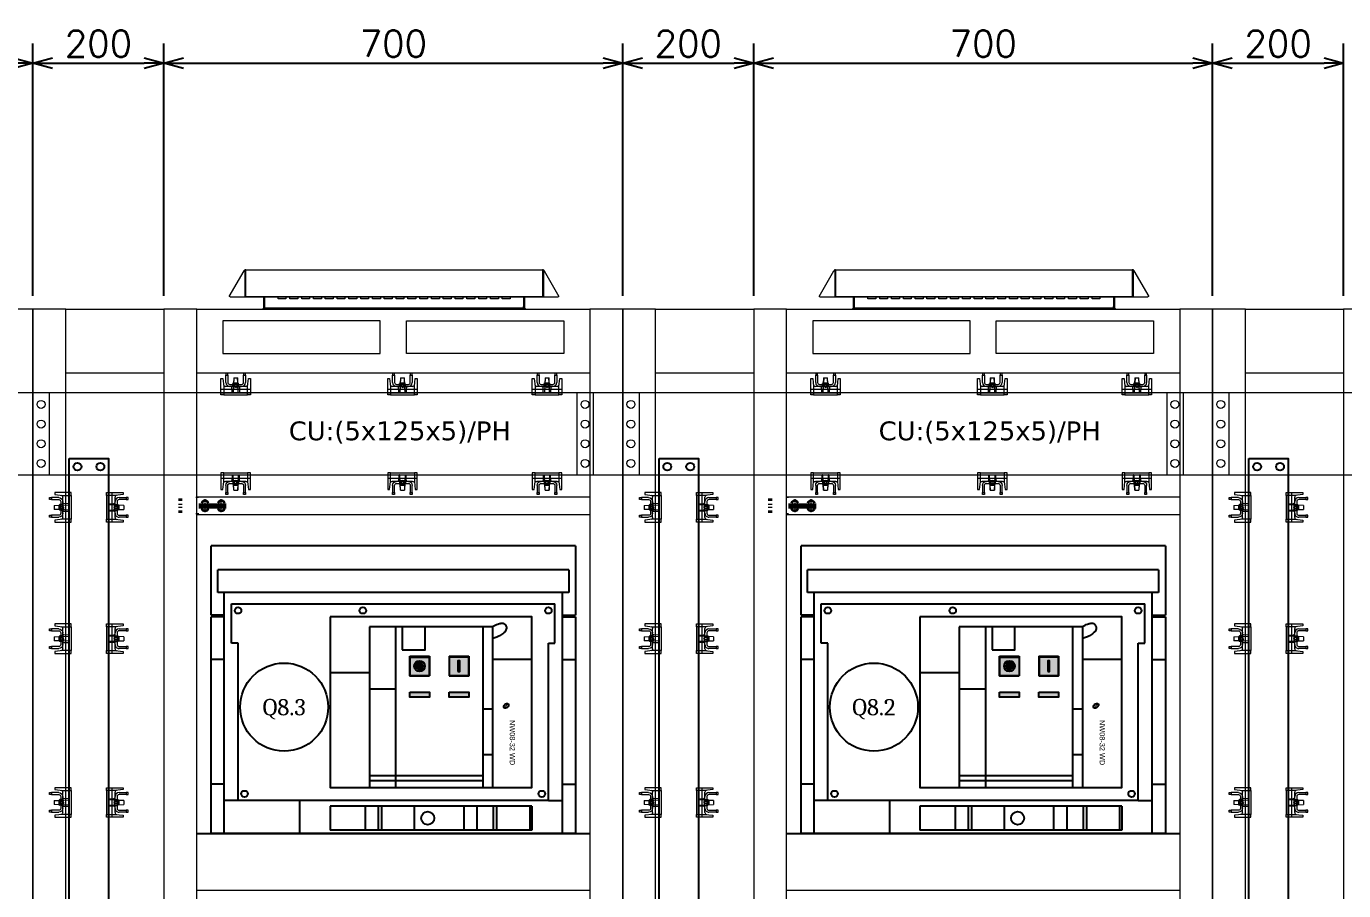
# Model space of a CAD drawing. Header units: millimetres. Extents: x -116965 to 323937, y 291661 to 566926.
# Drawn here: x -34220 to -32210, y 329553 to 330871 of the extents above; entities that cross this region are included whole.
import ezdxf
from ezdxf.enums import TextEntityAlignment as Align

# ---------------------------------------------------------------- set-up
doc = ezdxf.new("R2010")
doc.units = ezdxf.units.MM
doc.header["$PDMODE"] = 35
doc.linetypes.add('CHAIN', pattern=[0.3543, 0.2362, -0.0295, 0.0591, -0.0295])
doc.layers.get('0').update_dxf_attribs({"lineweight": 18})
doc.layers.add('ALPHA', color=255, linetype='Continuous')
doc.layers.add('C00-00-00', color=7, linetype='Continuous')
for name, color, linetype, lineweight in [('AM_5', 3, 'Continuous', 25), ('Centerline(Schneider)', 7, 'Continuous', 18), ('hw_Auxiliary', 2, 'Continuous', 13), ('Visible (ISO)', 7, 'Continuous', 50), ('Visible Edges(Schneider)', 7, 'Continuous', 35)]:
    doc.layers.add(name, color=color, linetype=linetype, lineweight=lineweight)
doc.styles.add('hwTech', font='Cambria.ttf')
doc.styles.add('ROMANS', font='')
doc.styles.get("Standard").update_dxf_attribs({"font": 'arial.ttf'})
doc.styles.add('{18b73a54-fa43-428c-adcb-c1c7bbdf2c84}', font='Simplex.shx')
doc.styles.get('ROMANS').set_extended_font_data('.VnArial')
doc.dimstyles.new('kich thuoc$0', dxfattribs={"dimscale": 2, "dimtxt": 20, "dimasz": 16, "dimexe": 15, "dimexo": 10, "dimgap": 5, "dimtad": 1, "dimdec": 0, "dimzin": 0, "dimdsep": 46, "dimtxsty": '{18b73a54-fa43-428c-adcb-c1c7bbdf2c84}', "dimblk": 'OPEN30', "dimcen": 0.09, "dimclrd": 3, "dimclre": 3, "dimclrt": 3, "dimadec": 0, "dimazin": 0, "dimtfac": 1, "dimtdec": 0, "dimtofl": 0, "dimtmove": 0, "dimatfit": 3, "dimldrblk": 'OPEN30', "dimfxl": 1, "dimtolj": 1, "dimtzin": 0, "dimarcsym": 0})

# ---------------------------------------------------------------- blocks, each defined once
blk = doc.blocks.new('QQQ')
at = {"color": 1, "lineweight": -3, "ltscale": 5}
blk.add_circle((59732.6, 361340.9), 67.2, dxfattribs=at)
at = {"color": 6, "lineweight": -3, "ltscale": 5, "style": 'hwTech'}
blk.add_attdef('Q5A.1', text='', height=25, dxfattribs=at).set_placement((59732.6, 361340.9), align=Align.MIDDLE_CENTER)
blk = doc.blocks.new('*U1599')
for points in [[(0, 2200), (0, 0), (50, 0), (50, 2200)], [(50, 2102), (50, 2200), (400, 2200), (400, 2102)], [(400, 2200), (400, 0), (450, 0), (450, 2200)], [(450, 2102), (450, 2200), (1050, 2200), (1050, 2102)], [(1050, 2200), (1050, 0), (1100, 0), (1100, 2200)], [(50, 98), (50, 0), (400, 0), (400, 98)], [(450, 98), (450, 0), (1050, 0), (1050, 98)]]:
    blk.add_lwpolyline(points, close=True)
at = {"layer": 'hw_Auxiliary'}
for points in [[(490, 2132), (730, 2132), (730, 2182), (490, 2182)], [(1010, 2132), (770, 2132), (770, 2182), (1010, 2182)], [(490, 68), (730, 68), (730, 18), (490, 18)], [(1010, 68), (770, 68), (770, 18), (1010, 18)]]:
    blk.add_lwpolyline(points, close=True, dxfattribs=at)
blk = doc.blocks.new('*U1436')
for points in [[(0, 2200), (0, 0), (50, 0), (50, 2200)], [(50, 2102), (50, 2200), (200, 2200), (200, 2102)], [(200, 2200), (200, 0), (250, 0), (250, 2200)], [(250, 2102), (250, 2200), (850, 2200), (850, 2102)], [(850, 2200), (850, 0), (900, 0), (900, 2200)], [(50, 98), (50, 0), (200, 0), (200, 98)], [(250, 98), (250, 0), (850, 0), (850, 98)]]:
    blk.add_lwpolyline(points, close=True)
at = {"layer": 'hw_Auxiliary'}
for points in [[(290, 2132), (530, 2132), (530, 2182), (290, 2182)], [(810, 2132), (570, 2132), (570, 2182), (810, 2182)], [(290, 68), (530, 68), (530, 18), (290, 18)], [(810, 68), (570, 68), (570, 18), (810, 18)]]:
    blk.add_lwpolyline(points, close=True, dxfattribs=at)
blk = doc.blocks.new('ban le blokset')
for p, q in [((11, 2), (5, 2)), ((5, -2), (11, -2))]:
    blk.add_line(p, q)
at = {"layer": 'Centerline(Schneider)', "linetype": 'CHAIN', "ltscale": 7.55611}
for p, q in [((35.8, 12.5), (31.7, 12.5)), ((36, -12.5), (31.8, -12.5))]:
    blk.add_line(p, q, dxfattribs=at)
at = {"layer": 'Centerline(Schneider)', "linetype": 'CHAIN', "ltscale": 21.168501}
for p, q in [((45.5, 9.8), (45.5, -9.8)), ((70.5, -9.8), (70.5, 9.8))]:
    blk.add_line(p, q, dxfattribs=at)
at = {"layer": 'Visible Edges(Schneider)'}
for p, q in [((11, 9.2), (5, 9.2)), ((36, 2), (78, 2)), ((74.5, -2), (74.5, 2)), ((11, -9.2), (5, -9.2)), ((36, -2), (78, -2))]:
    blk.add_line(p, q, dxfattribs=at)
for centre, start, end in [((45.5, 2), 21.122, 158.878), ((70.5, 2), 21.122, 158.878), ((45.5, -2), 201.122, 338.878), ((70.5, -2), 201.122, 338.878)]:
    blk.add_arc(centre, 5.63, start, end, dxfattribs=at)
blk = doc.blocks.new('*U1771')
h = blk.add_hatch(color=254)
edge = h.paths.add_edge_path()
edge.add_spline(control_points=[(5.56, 1.78), (5.58, 1.82), (5.59, 1.87), (5.62, 1.95), (5.64, 2), (5.65, 2.04)], knot_values=[-0.183546, -0.183546, -0.183546, -0.183546, -0.091771, -0.091771, 0, 0, 0, 0], degree=3, periodic=0)
edge.add_line((5.65, 2.04), (5.27, 2.04))
edge.add_ellipse((6.4, 1.52), major_axis=(1.3, 1.25), ratio=0.66219, start_angle=104.57605, end_angle=114.75831)
edge.add_line((5.1, 1.78), (5.56, 1.78))
edge = h.paths.add_edge_path()
edge.add_spline(control_points=[(5.44, 1.27), (5.46, 1.32), (5.47, 1.36), (5.5, 1.45), (5.52, 1.49), (5.53, 1.53)], knot_values=[-0.183098, -0.183098, -0.183098, -0.183098, -0.091547, -0.091547, 0, 0, 0, 0], degree=3, periodic=0)
edge.add_line((5.53, 1.53), (4.99, 1.53))
edge.add_ellipse((6.4, 1.52), major_axis=(1.3, 1.25), ratio=0.66219, start_angle=124.09616, end_angle=133.95883)
edge.add_line((4.9, 1.27), (5.44, 1.27))
edge = h.paths.add_edge_path()
edge.add_spline(control_points=[(6.75, 1.18), (6.78, 1.32), (6.82, 1.45), (6.89, 1.72), (6.92, 1.85), (6.96, 1.98)], knot_values=[-0.551644, -0.551644, -0.551644, -0.551644, -0.275816, -0.275816, 0, 0, 0, 0], degree=3, periodic=0)
edge.add_spline(control_points=[(6.96, 1.98), (6.96, 1.99), (6.96, 1.99), (6.97, 2.01), (6.97, 2.01), (6.97, 2.01)], knot_values=[-0.018517, -0.018517, -0.018517, -0.018517, -0.010545, -0.010545, 0, 0, 0, 0], degree=3, periodic=0)
edge.add_spline(control_points=[(6.97, 2.01), (6.98, 2.02), (6.98, 2.03), (7, 2.03), (7.01, 2.04), (7.03, 2.04), (7.04, 2.04), (7.05, 2.04)], knot_values=[-0.027221, -0.027221, -0.027221, -0.027221, -0.014514, -0.014514, -0.00734, -0.00734, 0, 0, 0, 0], degree=3, periodic=0)
edge.add_line((7.05, 2.04), (7.44, 2.04))
edge.add_spline(control_points=[(7.44, 2.04), (7.45, 2.1), (7.46, 2.17), (7.49, 2.29), (7.5, 2.36), (7.52, 2.42)], knot_values=[-0.257765, -0.257765, -0.257765, -0.257765, -0.128882, -0.128882, 0, 0, 0, 0], degree=3, periodic=0)
edge.add_line((7.52, 2.42), (6.88, 2.42))
edge.add_spline(control_points=[(6.88, 2.42), (6.76, 2.42), (6.65, 2.4), (6.42, 2.3), (6.33, 2.24), (6.21, 2.11), (6.17, 2.06), (6.13, 1.97), (6.11, 1.94), (6.09, 1.88), (6.09, 1.86), (6.08, 1.83)], knot_values=[-0.86466, -0.86466, -0.86466, -0.86466, -0.632414, -0.632414, -0.431586, -0.431586, -0.283006, -0.283006, -0.174285, -0.174285, 0, 0, 0, 0], degree=3, periodic=0)
edge.add_spline(control_points=[(6.08, 1.83), (6.05, 1.71), (6.02, 1.59), (5.97, 1.36), (5.94, 1.24), (5.91, 1.13)], knot_values=[-0.479158, -0.479158, -0.479158, -0.479158, -0.239583, -0.239583, 0, 0, 0, 0], degree=3, periodic=0)
edge.add_spline(control_points=[(5.91, 1.13), (5.91, 1.12), (5.91, 1.11), (5.9, 1.09), (5.89, 1.08), (5.89, 1.08)], knot_values=[-0.028568, -0.028568, -0.028568, -0.028568, -0.012798, -0.012798, 0, 0, 0, 0], degree=3, periodic=0)
edge.add_spline(control_points=[(5.89, 1.08), (5.88, 1.07), (5.87, 1.05), (5.83, 1.04), (5.83, 1.04), (5.8, 1.03), (5.79, 1.03), (5.79, 1.03)], knot_values=[-0.058564, -0.058564, -0.058564, -0.058564, -0.027343, -0.027343, -0.015539, -0.015539, 0, 0, 0, 0], degree=3, periodic=0)
edge.add_line((5.79, 1.03), (5.39, 1.03))
edge.add_spline(control_points=[(5.39, 1.03), (5.37, 0.96), (5.35, 0.89), (5.31, 0.76), (5.3, 0.69), (5.28, 0.62)], knot_values=[-0.283689, -0.283689, -0.283689, -0.283689, -0.141847, -0.141847, 0, 0, 0, 0], degree=3, periodic=0)
edge.add_line((5.28, 0.62), (5.9, 0.62))
edge.add_spline(control_points=[(5.9, 0.62), (6.07, 0.62), (6.2, 0.65), (6.42, 0.75), (6.52, 0.82), (6.63, 0.94), (6.67, 0.98), (6.73, 1.09), (6.74, 1.14), (6.75, 1.18)], knot_values=[-1.143628, -1.143628, -1.143628, -1.143628, -0.811486, -0.811486, -0.496541, -0.496541, -0.30491, -0.30491, 0, 0, 0, 0], degree=3, periodic=0)
edge = h.paths.add_edge_path()
edge.add_ellipse((6.4, 1.52), major_axis=(1.3, 1.25), ratio=0.66219, start_angle=306, end_angle=315.86966)
edge.add_line((7.91, 1.81), (7.26, 1.81))
edge.add_spline(control_points=[(7.26, 1.81), (7.25, 1.77), (7.24, 1.72), (7.22, 1.64), (7.2, 1.59), (7.19, 1.55)], knot_values=[-0.178881, -0.178881, -0.178881, -0.178881, -0.089455, -0.089455, 0, 0, 0, 0], degree=3, periodic=0)
edge.add_line((7.19, 1.55), (7.83, 1.55))
edge = h.paths.add_edge_path()
edge.add_spline(control_points=[(7.13, 1.3), (7.12, 1.26), (7.11, 1.22), (7.08, 1.13), (7.07, 1.09), (7.06, 1.04)], knot_values=[-0.179952, -0.179952, -0.179952, -0.179952, -0.089977, -0.089977, 0, 0, 0, 0], degree=3, periodic=0)
edge.add_line((7.06, 1.04), (7.56, 1.04))
edge.add_ellipse((6.4, 1.52), major_axis=(1.3, 1.25), ratio=0.66219, start_angle=286.57974, end_angle=296.65326)
edge.add_line((7.72, 1.3), (7.13, 1.3))
at = {"color": 102}
blk.add_ellipse((6.4, 1.52), major_axis=(1.3, 1.25), ratio=0.66219, dxfattribs=at)
blk = doc.blocks.new('*U1454')
h = blk.add_hatch(color=1)
h.dxf.hatch_style = 1
h.paths.add_polyline_path([(217.7, 104.6, 0.414214), (217.3, 104.9), (188.7, 104.9, 0.414214), (188.3, 104.6), (188.3, 75.9, 0.414214), (188.7, 75.6), (217.3, 75.6, 0.414214), (217.7, 75.9)])
h.paths.add_polyline_path([(211.2, 90.2, -1), (194.8, 90.2, -1)], flags=16)
h.paths.add_polyline_path([(208.5, 90.2, -1), (197.5, 90.2, -1)], flags=0)
h.paths.add_polyline_path([(197.5, 90.2, 1), (208.5, 90.2, 1)], flags=0)
h = blk.add_hatch(color=5)
h.dxf.hatch_style = 1
h.paths.add_polyline_path([(277.7, 104.6, 0.414214), (277.3, 104.9), (248.7, 104.9, 0.414214), (248.3, 104.6), (248.3, 75.9, 0.414214), (248.7, 75.6), (277.3, 75.6, 0.414214), (277.7, 75.9)])
h.paths.add_polyline_path([(261.6, 98.4), (264.4, 98.4), (264.4, 82.1), (261.6, 82.1)], flags=16)
h = blk.add_hatch(color=1)
h.dxf.hatch_style = 1
h.paths.add_polyline_path([(208.5, 90.2, 1), (197.5, 90.2, 1)])
for color, points in [(3, [(188, 50.2), (218, 50.2), (218, 42.8), (188, 42.8)]), (2, [(248, 50.2), (278, 50.2), (278, 42.8), (248, 42.8)])]:
    blk.add_hatch(color=color).paths.add_polyline_path(points)
at = {"color": 0}
for p, q in [((188, 75.2), (188, 105.2)), ((188, 105.2), (218, 105.2)), ((188.3, 75.9), (188.3, 104.6)), ((217.3, 104.9), (188.7, 104.9)), ((248, 105.2), (278, 105.2)), ((248.7, 104.9), (277.3, 104.9))]:
    blk.add_line(p, q, dxfattribs=at)
at = {"color": 7}
for p, q in [((217.7, 104.6), (217.7, 75.9)), ((218, 105.2), (218, 75.2)), ((248, 105.2), (248, 75.2)), ((248.3, 104.6), (248.3, 75.9)), ((218, 75.2), (188, 75.2)), ((217.3, 75.6), (188.7, 75.6)), ((278, 75.2), (248, 75.2)), ((277.3, 75.6), (248.7, 75.6))]:
    blk.add_line(p, q, dxfattribs=at)
blk.add_lwpolyline([(261.6, 82.1), (264.4, 82.1), (264.4, 98.4), (261.6, 98.4)], close=True, dxfattribs=at)
at = {"color": 0}
for points in [[(188, 50.2), (218, 50.2), (218, 42.8), (188, 42.8)], [(248, 50.2), (278, 50.2), (278, 42.8), (248, 42.8)]]:
    blk.add_lwpolyline(points, close=True, dxfattribs=at)
at = {"color": 7}
blk.add_circle((203, 90.2), 8.18, dxfattribs=at)
at = {"color": 1}
blk.add_circle((203, 90.2), 5.45, dxfattribs=at)
at = {"color": 0}
for centre, start, end in [((188.7, 104.6), 90, 180), ((217.3, 104.6), 0, 90), ((248.7, 104.6), 90, 180), ((188.7, 75.9), 180, 270)]:
    blk.add_arc(centre, 0.341, start, end, dxfattribs=at)
at = {"color": 7}
for centre, start, end in [((217.3, 75.9), 270, 0), ((248.7, 75.9), 180, 270)]:
    blk.add_arc(centre, 0.341, start, end, dxfattribs=at)
at = {"layer": 'ALPHA', "color": 253}
for p, q in [((441, 273.8), (-115, 273.8)), ((-115, 167.8), (-115, 273.8)), ((441, 273.8), (441, 167.8)), ((-95, -165.2), (-95, 202.2)), ((420.5, 202.2), (420.5, -165.2)), ((-84, 185.2), (409.5, 185.2)), ((-84, 125.2), (-84, 185.2)), ((409.5, 125.2), (409.5, 185.2)), ((-95, 167.8), (-115, 167.8)), ((-115, -165.2), (-115, 165.2)), ((-95, 165.2), (-115, 165.2)), ((420.5, 167.8), (441, 167.8)), ((420.5, 165.2), (441, 165.2)), ((441, 165.2), (441, -165.2)), ((-79, 125.2), (-84, 125.2)), ((-74, 125.2), (-79, 125.2)), ((-74, -114.8), (-74, 125.2)), ((399.5, -114.8), (399.5, 125.2)), ((399.5, 125.2), (404.5, 125.2)), ((404.5, 125.2), (409.5, 125.2)), ((-74, -114.8), (-95, -114.8)), ((20.5, -165.2), (20.5, -114.8)), ((399.5, -114.8), (420.5, -114.8)), ((441, -165.2), (-115, -165.2))]:
    blk.add_line(p, q, dxfattribs=at)
at = {"layer": 'ALPHA', "color": 254}
for p, q in [((430.5, 237.2), (-105, 237.2)), ((-105, 202.2), (-105, 237.2)), ((430.5, 237.2), (430.5, 202.2)), ((430.5, 202.2), (-105, 202.2)), ((218, 105.2), (218, 75.2)), ((248, 105.2), (248, 75.2)), ((-95, 100.2), (-115, 100.2)), ((420.5, 100.2), (441, 100.2)), ((188, 75.2), (218, 75.2)), ((248, 75.2), (278, 75.2)), ((-95, -89.8), (-115, -89.8)), ((420.5, -89.8), (441, -89.8))]:
    blk.add_line(p, q, dxfattribs=at)
at = {"layer": 'ALPHA', "color": 4}
for p, q in [((126.5, 150.2), (126.5, -94.8)), ((314.5, 150.2), (126.5, 150.2)), ((166.5, 150.2), (166.5, -94.8)), ((299.5, 150.2), (299.5, -94.8)), ((314.5, 150.2), (314.5, -94.8)), ((374.5, 100.2), (314.5, 100.2)), ((66.5, 80.2), (126.5, 80.2)), ((166.5, 55.2), (126.5, 55.2)), ((299.5, 25.2), (314.5, 25.2)), ((299.5, -44.8), (314.5, -44.8)), ((299.5, -77.2), (126.5, -77.2)), ((299.5, -84.8), (126.5, -84.8)), ((374.5, -123.2), (66.5, -123.2)), ((66.5, -123.2), (66.5, -160.2)), ((120.5, -160.2), (120.5, -123.2)), ((140.5, -160.2), (140.5, -123.2)), ((145.5, -160.2), (145.5, -123.2)), ((195.5, -160.2), (195.5, -123.2)), ((270.5, -123.2), (270.5, -160.2)), ((290.5, -123.2), (290.5, -160.2)), ((315.5, -123.2), (315.5, -160.2)), ((320.5, -123.2), (320.5, -160.2)), ((371, -123.2), (371, -160.2)), ((374.5, -123.2), (374.5, -160.2)), ((374.5, -160.2), (66.5, -160.2))]:
    blk.add_line(p, q, dxfattribs=at)
at = {"layer": 'ALPHA', "color": 0}
for p, q in [((188, 105.2), (188, 75.2)), ((188, 105.2), (218, 105.2)), ((248, 105.2), (278, 105.2)), ((278, 105.2), (278, 75.2))]:
    blk.add_line(p, q, dxfattribs=at)
at = {"layer": 'ALPHA', "color": 4}
for points in [[(66.5, 165.2), (66.5, -94.8), (374.5, -94.8), (374.5, 165.2)], [(176.5, 115.2), (211.5, 115.2), (211.5, 150.2), (176.5, 150.2)]]:
    blk.add_lwpolyline(points, close=True, dxfattribs=at)
blk.add_lwpolyline([(314.5, 150.2, -0.038619), (318.5, 152.8, -0.045493), (322.3, 154.3, -0.024228), (327.2, 155.6, -0.058648), (329.2, 155.7, -0.123358), (331.5, 155.1, -0.092807), (333.9, 153.1, -0.116657), (335.4, 149.8, -0.128186), (335.3, 146.5, -0.049971), (334.3, 144.1, -0.055894), (333, 142.2, -0.051937), (331, 140.3, -0.020219), (325.1, 136.3, -0.056224), (320.8, 134.3, -0.040931), (314.5, 132.6)], format="xyb", dxfattribs=at)
at = {"layer": 'ALPHA', "color": 7}
for points in [[(218, 75.2), (188, 75.2), (188, 103.6), (218, 103.6)], [(248, 75.2), (278, 75.2), (278, 103.6), (248, 103.6)]]:
    blk.add_lwpolyline(points, close=True, dxfattribs=at)
at = {"layer": 'ALPHA', "color": 253}
blk.add_lwpolyline([(399.5, -114.8), (-74, -114.8)], dxfattribs=at)
at = {"layer": 'ALPHA', "color": 254}
for centre in [(-74, 175.2), (116.5, 175.2), (399.5, 175.2), (-64, -104.8), (389.5, -104.8)]:
    blk.add_circle(centre, 5, dxfattribs=at)
at = {"layer": 'ALPHA', "color": 4}
blk.add_circle((215.5, -141.8), 10, dxfattribs=at)
at = {"color": 7, "xscale": 2.430000000000291, "yscale": 2.430000000000291, "zscale": 2.430000000000291}
blk.add_blockref('*U1771', (319.5, 25.8), dxfattribs=at)
at = {"layer": 'ALPHA', "color": 254, "style": 'ROMANS', "flags": 8}
blk.add_attdef('TYPE2', (340.6, 8), '', height=8, rotation=270, dxfattribs=at)
blk = doc.blocks.new('SV-F')
at = {"lineweight": 13}
blk.add_line((201, 0), (-201, 0), dxfattribs=at)
at = {"layer": 'Visible (ISO)', "lineweight": 13}
for p, q in [((-251.5, 19.3), (-228.9, 58.5)), ((-228.8, 58.5), (-228.9, 58.5)), ((-228.8, 58.5), (-228.7, 58.4)), ((-227.8, 58.9), (-228.2, 58.1)), ((-227.8, 58.9), (-227.8, 18.5)), ((-226.8, 58.3), (-227.8, 58.9)), ((-226.8, 18.5), (-226.8, 58.3)), ((-226.7, 58.5), (-226.7, 19.3)), ((-226.3, 58.5), (-226.7, 58.5)), ((-226.3, 58.5), (-226.3, 60)), ((-226.3, 60), (226.3, 60)), ((226.3, 60), (226.3, 58.5)), ((226.7, 58.5), (226.3, 58.5)), ((226.7, 58.5), (226.7, 19.3)), ((226.8, 58.3), (227.8, 58.9)), ((226.8, 18.5), (226.8, 58.3)), ((228.2, 58.1), (227.8, 58.9)), ((227.8, 58.9), (227.8, 18.5)), ((228.7, 58.4), (228.8, 58.5)), ((228.9, 58.5), (228.8, 58.5)), ((228.9, 58.5), (251.5, 19.3)), ((-250.9, 18.9), (-251.5, 19.3)), ((-250.9, 18.9), (-250.2, 18.5)), ((-250.2, 18.5), (-227.8, 18.5)), ((-227.8, 18.5), (-226.8, 18.5)), ((-226.7, 19.3), (-226.7, 18.5)), ((-226.7, 19.3), (226.7, 19.3)), ((-226.7, 18.5), (226.7, 18.5)), ((-199.5, 18.5), (-199.5, 1.5)), ((-198, 1.5), (-198, 18.5)), ((-197.5, 4), (-197.5, 18.5)), ((-197.5, 2), (-197.5, 4)), ((-197.5, 2), (197.5, 2)), ((-197.5, 2), (-197.5, 0)), ((-177, 15.5), (-177, 18.5)), ((-165, 15.5), (-177, 15.5)), ((-165, 18.5), (-165, 15.5)), ((-159, 15.5), (-159, 18.5)), ((-147, 15.5), (-159, 15.5)), ((-147, 18.5), (-147, 15.5)), ((-141, 15.5), (-141, 18.5)), ((-129, 15.5), (-141, 15.5)), ((-129, 18.5), (-129, 15.5)), ((-123, 15.5), (-123, 18.5)), ((-111, 15.5), (-123, 15.5)), ((-111, 18.5), (-111, 15.5)), ((-105, 15.5), (-105, 18.5)), ((-93, 15.5), (-105, 15.5)), ((-93, 18.5), (-93, 15.5)), ((-87, 15.5), (-87, 18.5)), ((-75, 15.5), (-87, 15.5)), ((-75, 18.5), (-75, 15.5)), ((-69, 15.5), (-69, 18.5)), ((-57, 15.5), (-69, 15.5)), ((-57, 18.5), (-57, 15.5)), ((-51, 15.5), (-51, 18.5)), ((-39, 15.5), (-51, 15.5)), ((-39, 18.5), (-39, 15.5)), ((-33, 15.5), (-33, 18.5)), ((-21, 15.5), (-33, 15.5)), ((-21, 18.5), (-21, 15.5)), ((-15, 15.5), (-15, 18.5)), ((-3, 15.5), (-15, 15.5)), ((-3, 18.5), (-3, 15.5)), ((3, 15.5), (3, 18.5)), ((15, 15.5), (3, 15.5)), ((15, 18.5), (15, 15.5)), ((21, 15.5), (21, 18.5)), ((33, 15.5), (21, 15.5)), ((33, 18.5), (33, 15.5)), ((39, 15.5), (39, 18.5)), ((51, 15.5), (39, 15.5)), ((51, 18.5), (51, 15.5)), ((57, 15.5), (57, 18.5)), ((69, 15.5), (57, 15.5)), ((69, 18.5), (69, 15.5)), ((75, 15.5), (75, 18.5)), ((87, 15.5), (75, 15.5)), ((87, 18.5), (87, 15.5)), ((93, 15.5), (93, 18.5)), ((105, 15.5), (93, 15.5)), ((105, 18.5), (105, 15.5)), ((111, 15.5), (111, 18.5)), ((123, 15.5), (111, 15.5)), ((123, 18.5), (123, 15.5)), ((129, 15.5), (129, 18.5)), ((141, 15.5), (129, 15.5)), ((141, 18.5), (141, 15.5)), ((147, 15.5), (147, 18.5)), ((159, 15.5), (147, 15.5)), ((159, 18.5), (159, 15.5)), ((165, 15.5), (165, 18.5)), ((177, 15.5), (165, 15.5)), ((177, 18.5), (177, 15.5)), ((197.5, 18.5), (197.5, 4)), ((197.5, 2), (197.5, 4)), ((197.5, 2), (197.5, 0)), ((198, 1.5), (198, 18.5)), ((199.5, 1.5), (199.5, 18.5)), ((226.7, 19.3), (226.7, 18.5)), ((226.8, 18.5), (227.8, 18.5)), ((227.8, 18.5), (250.2, 18.5)), ((250.9, 18.9), (250.2, 18.5)), ((251.5, 19.3), (250.9, 18.9))]:
    blk.add_line(p, q, dxfattribs=at)
for centre, radius, start, end in [((-226.3, 57), 3, 136.3257, 150), ((-226.3, 57), 3, 90, 136.3257), ((-226.3, 57), 1.5, 105.8402, 114.6033), ((226.3, 57), 3, 43.6743, 90), ((226.3, 57), 1.5, 65.3967, 74.1598), ((226.3, 57), 3, 30, 43.6743), ((-201, 1.5), 1.5, 270, 0), ((-201, 1.5), 3, 330, 0), ((201, 1.5), 3, 180, 210), ((201, 1.5), 1.5, 180, 270)]:
    blk.add_arc(centre, radius, start, end, dxfattribs=at)
for points in [[(-228.7, 58.4), (-228.7, 58.4), (-228.6, 58.4), (-228.6, 58.3)], [(-228.6, 58.3), (-228.5, 58.3), (-228.4, 58.2), (-228.2, 58.1)], [(228.6, 58.3), (228.5, 58.3), (228.4, 58.2), (228.2, 58.1)], [(228.7, 58.4), (228.7, 58.4), (228.6, 58.4), (228.6, 58.3)]]:
    blk.add_open_spline(points, degree=3, dxfattribs=at)
blk = doc.blocks.new('*U1786')
at = {"color": 1}
for p, q in [((59965.9, 339394.9), (59110.9, 339394.9)), ((59965.9, 339394.9), (59110.9, 339394.9)), ((59110.9, 339394.9), (59110.9, 339269.9)), ((59965.9, 339394.9), (59965.9, 339269.9)), ((59110.9, 339269.9), (59965.9, 339269.9))]:
    blk.add_line(p, q, dxfattribs=at)
for centre in [(59123.4, 339377.4), (59953.4, 339377.4), (59123.4, 339347.4), (59953.4, 339347.4), (59123.4, 339317.4), (59953.4, 339317.4), (59123.4, 339287.4), (59953.4, 339287.4)]:
    blk.add_circle(centre, 6, dxfattribs=at)
blk = doc.blocks.new('555')
at = {"lineweight": 5}
for p, q in [((-22.5, 25), (-19.5, 25)), ((-22.5, 0), (-22.5, 25)), ((-19.5, 25), (-18.2, 13)), ((-12, 33), (-15, 33)), ((-15, 33), (-15, 30)), ((-15, 30), (-12, 30)), ((-15, 19), (-15, 30)), ((-12, 30), (-12, 33)), ((-12, 30), (-12, 19)), ((-2.7, 26), (-4, 3.7)), ((-3, 26), (-3.4, 17.7)), ((-3, 26), (3, 26)), ((3, 26), (3.2, 26)), ((3.4, 17.7), (3, 26)), ((4, 3.7), (3.2, 26)), ((15, 33), (12, 33)), ((12, 33), (12, 30)), ((12, 30), (15, 30)), ((12, 19), (12, 30)), ((15, 30), (15, 33)), ((15, 30), (15, 19)), ((18.2, 13), (19.5, 25)), ((19.5, 25), (22.5, 25)), ((22.5, 25), (22.5, 0)), ((22.5, 8.5), (-22.5, 8.5)), ((-22.5, 3), (-4.9, 3)), ((-18.2, 0), (-22.5, 0)), ((-18.2, 13), (-18.2, 13)), ((-18.2, 13), (-18.2, 0)), ((-17.7, 13), (-18.2, 13)), ((-18.2, 0), (-17.7, 0)), ((-17.7, 0), (17.7, 0)), ((-9, 13), (-15.5, 13)), ((-9, 16), (9, 16)), ((9, 13), (-9, 13)), ((-6, 13), (-6, 12.2)), ((0, 12.2), (-6, 12.2)), ((-5.6, 3.7), (-5.9, 11.1)), ((-4.7, 3), (-4.9, 3)), ((-4.7, 3), (4.7, 3)), ((-4.5, 13), (-4.5, 16)), ((-2.9, 18.7), (-4.4, 17.2)), ((-4.4, 13), (-4.4, 17.2)), ((0, 17.2), (-4.4, 17.2)), ((-4.1, 13), (-4.1, 16)), ((-3.4, 16.2), (-4, 3.7)), ((-3.4, 17.7), (-3.4, 16.2)), ((3.4, 17.7), (-3.4, 17.7)), ((3.4, 16.2), (-3.4, 16.2)), ((-2.9, 18.7), (0, 18.7)), ((-1.6, 18.7), (-1.6, 13)), ((0, 11.3), (-1.6, 12.2)), ((0, 18.7), (2.9, 18.7)), ((4.4, 17.2), (0, 17.2)), ((0, 11.3), (1.6, 12.2)), ((6, 12.2), (0, 12.2)), ((1.6, 18.7), (1.6, 13)), ((2.9, 18.7), (4.4, 17.2)), ((3.5, 17.7), (3.4, 17.7)), ((3.4, 16.2), (3.4, 17.7)), ((3.4, 16.2), (3.5, 16.2)), ((4, 3.7), (3.4, 16.2)), ((4.1, 13), (4.1, 16)), ((4.4, 13), (4.4, 17.2)), ((4.5, 13), (4.5, 16)), ((4.9, 3), (4.7, 3)), ((4.9, 3), (22.5, 3)), ((5.9, 11.1), (5.6, 3.7)), ((6, 13), (6, 12.2)), ((15.5, 13), (9, 13)), ((18.2, 13), (17.7, 13)), ((17.7, 0), (18.2, 0)), ((18.2, 0), (18.2, 13)), ((18.2, 13), (18.2, 13)), ((22.5, 0), (18.2, 0))]:
    blk.add_line(p, q, dxfattribs=at)
for centre, radius, start, end in [((-15.5, 16), 3, 186, 270), ((-9, 19), 6, 180, 270), ((-9, 19), 3, 180, 270), ((-7.9, 11), 2, 2, 90), ((-4.9, 3.7), 0.75, 182, 270), ((-4.7, 3.7), 0.75, 270, 356.7829), ((-4.7, 3.7), 0.75, 270, 357.5104), ((4.7, 3.7), 0.75, 182.0138, 270), ((4.7, 3.7), 0.75, 182.4896, 270), ((4.9, 3.7), 0.75, 270, 358), ((7.9, 11), 2, 90, 178), ((9, 19), 3, 270, 0), ((9, 19), 6, 270, 0), ((15.5, 16), 3, 270, 354)]:
    blk.add_arc(centre, radius, start, end, dxfattribs=at)
blk = doc.blocks.new('*U1783')
at = {"color": 1}
for p, q in [((60128.4, 339394.9), (59273.4, 339394.9)), ((60128.4, 339394.9), (59273.4, 339394.9)), ((59273.4, 339394.9), (59273.4, 339269.9)), ((60128.4, 339394.9), (60128.4, 339269.9)), ((59273.4, 339269.9), (60128.4, 339269.9))]:
    blk.add_line(p, q, dxfattribs=at)
for centre in [(59285.9, 339377.4), (60115.9, 339377.4), (59285.9, 339347.4), (60115.9, 339347.4), (59285.9, 339317.4), (60115.9, 339317.4), (59285.9, 339287.4), (60115.9, 339287.4)]:
    blk.add_circle(centre, 6, dxfattribs=at)
blk = doc.blocks.new('*U1780')
at = {"color": 1}
for p, q in [((59323.4, 339394.9), (59228.4, 339394.9)), ((59323.4, 339394.9), (59228.4, 339394.9)), ((59228.4, 339394.9), (59228.4, 339269.9)), ((59323.4, 339394.9), (59323.4, 339269.9)), ((59228.4, 339269.9), (59323.4, 339269.9))]:
    blk.add_line(p, q, dxfattribs=at)
for centre in [(59240.9, 339377.4), (59310.9, 339377.4), (59240.9, 339347.4), (59310.9, 339347.4), (59240.9, 339317.4), (59310.9, 339317.4), (59240.9, 339287.4), (59310.9, 339287.4)]:
    blk.add_circle(centre, 6, dxfattribs=at)
blk = doc.blocks.new('*U1654')
at = {"color": 1, "lineweight": -3, "ltscale": 5}
blk.add_lwpolyline([(62335.1, 341247.3), (62335.1, 341307.3), (64199.1, 341307.3), (64199.1, 341247.3)], close=True, dxfattribs=at)
for centre in [(62347.6, 341294.8), (62347.6, 341259.8)]:
    blk.add_circle(centre, 6, dxfattribs=at)
blk = doc.blocks.new('_Open30')
at = {"color": 0, "linetype": 'ByBlock', "lineweight": -2}
for p, q in [((-1, 0.268), (0, 0)), ((0, 0), (-1, -0.268)), ((0, 0), (-1, 0))]:
    blk.add_line(p, q, dxfattribs=at)
blk = doc.blocks.new('*D1792')
at = {"layer": 'AM_5', "color": 3, "lineweight": -2, "transparency": 16777216}
for p, q in [((-34909.8, 330459.8), (-34909.8, 330844.7)), ((-34209.8, 330459.8), (-34209.8, 330844.7)), ((-34879.8, 330814.7), (-34239.8, 330814.7))]:
    blk.add_line(p, q, dxfattribs=at)
at = {"layer": 'Defpoints', "color": 0, "lineweight": -3, "transparency": 16777216}
for p in [(-34209.8, 330814.7), (-34909.8, 330439.8), (-34209.8, 330439.8)]:
    blk.add_point(p, dxfattribs=at)
at = {"layer": 'AM_5', "color": 3, "lineweight": -2, "transparency": 16777216, "xscale": 30, "yscale": 30, "zscale": 30, "rotation": 180}
blk.add_blockref('_Open30', (-34909.8, 330814.7), dxfattribs=at)
at = {"layer": 'AM_5', "color": 3, "lineweight": -2, "transparency": 16777216, "xscale": 30, "yscale": 30, "zscale": 30}
blk.add_blockref('_Open30', (-34209.8, 330814.7), dxfattribs=at)
at = {"layer": 'AM_5', "color": 3, "transparency": 16777216, "insert": (-34559.8, 330844.7), "char_height": 40, "attachment_point": 5, "style": '{18b73a54-fa43-428c-adcb-c1c7bbdf2c84}'}
blk.add_mtext('\\A1;700', dxfattribs=at)
blk = doc.blocks.new('*D1793')
at = {"layer": 'AM_5', "color": 3, "lineweight": -2, "transparency": 16777216}
for p, q in [((-34009.8, 330459.8), (-34009.8, 330844.7)), ((-33309.8, 330459.8), (-33309.8, 330844.7)), ((-33979.8, 330814.7), (-33339.8, 330814.7))]:
    blk.add_line(p, q, dxfattribs=at)
at = {"layer": 'Defpoints', "color": 0, "lineweight": -3, "transparency": 16777216}
for p in [(-33309.8, 330814.7), (-34009.8, 330439.8), (-33309.8, 330439.8)]:
    blk.add_point(p, dxfattribs=at)
at = {"layer": 'AM_5', "color": 3, "lineweight": -2, "transparency": 16777216, "xscale": 30, "yscale": 30, "zscale": 30, "rotation": 180}
blk.add_blockref('_Open30', (-34009.8, 330814.7), dxfattribs=at)
at = {"layer": 'AM_5', "color": 3, "lineweight": -2, "transparency": 16777216, "xscale": 30, "yscale": 30, "zscale": 30}
blk.add_blockref('_Open30', (-33309.8, 330814.7), dxfattribs=at)
at = {"layer": 'AM_5', "color": 3, "transparency": 16777216, "insert": (-33659.8, 330844.7), "char_height": 40, "attachment_point": 5, "style": '{18b73a54-fa43-428c-adcb-c1c7bbdf2c84}'}
blk.add_mtext('\\A1;700', dxfattribs=at)
blk = doc.blocks.new('*D1794')
at = {"layer": 'AM_5', "color": 3, "lineweight": -2, "transparency": 16777216}
for p, q in [((-33109.8, 330459.8), (-33109.8, 330844.7)), ((-32409.8, 330459.8), (-32409.8, 330844.7)), ((-33079.8, 330814.7), (-32439.8, 330814.7))]:
    blk.add_line(p, q, dxfattribs=at)
at = {"layer": 'Defpoints', "color": 0, "lineweight": -3, "transparency": 16777216}
for p in [(-32409.8, 330814.7), (-33109.8, 330439.8), (-32409.8, 330439.8)]:
    blk.add_point(p, dxfattribs=at)
at = {"layer": 'AM_5', "color": 3, "lineweight": -2, "transparency": 16777216, "xscale": 30, "yscale": 30, "zscale": 30, "rotation": 180}
blk.add_blockref('_Open30', (-33109.8, 330814.7), dxfattribs=at)
at = {"layer": 'AM_5', "color": 3, "lineweight": -2, "transparency": 16777216, "xscale": 30, "yscale": 30, "zscale": 30}
blk.add_blockref('_Open30', (-32409.8, 330814.7), dxfattribs=at)
at = {"layer": 'AM_5', "color": 3, "transparency": 16777216, "insert": (-32759.8, 330844.7), "char_height": 40, "attachment_point": 5, "style": '{18b73a54-fa43-428c-adcb-c1c7bbdf2c84}'}
blk.add_mtext('\\A1;700', dxfattribs=at)
blk = doc.blocks.new('*D1801')
at = {"layer": 'AM_5', "color": 3, "lineweight": -2, "transparency": 16777216}
for p, q in [((-32409.8, 330459.8), (-32409.8, 330844.7)), ((-32209.8, 330459.8), (-32209.8, 330844.7)), ((-32379.8, 330814.7), (-32239.8, 330814.7))]:
    blk.add_line(p, q, dxfattribs=at)
at = {"layer": 'Defpoints', "color": 0, "lineweight": -3, "transparency": 16777216}
for p in [(-32209.8, 330814.7), (-32409.8, 330439.8), (-32209.8, 330439.8)]:
    blk.add_point(p, dxfattribs=at)
at = {"layer": 'AM_5', "color": 3, "lineweight": -2, "transparency": 16777216, "xscale": 30, "yscale": 30, "zscale": 30, "rotation": 180}
blk.add_blockref('_Open30', (-32409.8, 330814.7), dxfattribs=at)
at = {"layer": 'AM_5', "color": 3, "lineweight": -2, "transparency": 16777216, "xscale": 30, "yscale": 30, "zscale": 30}
blk.add_blockref('_Open30', (-32209.8, 330814.7), dxfattribs=at)
at = {"layer": 'AM_5', "color": 3, "transparency": 16777216, "insert": (-32309.8, 330844.7), "char_height": 40, "attachment_point": 5, "style": '{18b73a54-fa43-428c-adcb-c1c7bbdf2c84}'}
blk.add_mtext('\\A1;200', dxfattribs=at)
blk = doc.blocks.new('*D1802')
at = {"layer": 'AM_5', "color": 3, "lineweight": -2, "transparency": 16777216}
for p, q in [((-33309.8, 330459.8), (-33309.8, 330844.7)), ((-33109.8, 330459.8), (-33109.8, 330844.7)), ((-33279.8, 330814.7), (-33139.8, 330814.7))]:
    blk.add_line(p, q, dxfattribs=at)
at = {"layer": 'Defpoints', "color": 0, "lineweight": -3, "transparency": 16777216}
for p in [(-33109.8, 330814.7), (-33309.8, 330439.8), (-33109.8, 330439.8)]:
    blk.add_point(p, dxfattribs=at)
at = {"layer": 'AM_5', "color": 3, "lineweight": -2, "transparency": 16777216, "xscale": 30, "yscale": 30, "zscale": 30, "rotation": 180}
blk.add_blockref('_Open30', (-33309.8, 330814.7), dxfattribs=at)
at = {"layer": 'AM_5', "color": 3, "lineweight": -2, "transparency": 16777216, "xscale": 30, "yscale": 30, "zscale": 30}
blk.add_blockref('_Open30', (-33109.8, 330814.7), dxfattribs=at)
at = {"layer": 'AM_5', "color": 3, "transparency": 16777216, "insert": (-33209.8, 330844.7), "char_height": 40, "attachment_point": 5, "style": '{18b73a54-fa43-428c-adcb-c1c7bbdf2c84}'}
blk.add_mtext('\\A1;200', dxfattribs=at)
blk = doc.blocks.new('*D1803')
at = {"layer": 'AM_5', "color": 3, "lineweight": -2, "transparency": 16777216}
for p, q in [((-34209.8, 330459.8), (-34209.8, 330844.7)), ((-34009.8, 330459.8), (-34009.8, 330844.7)), ((-34179.8, 330814.7), (-34039.8, 330814.7))]:
    blk.add_line(p, q, dxfattribs=at)
at = {"layer": 'Defpoints', "color": 0, "lineweight": -3, "transparency": 16777216}
for p in [(-34009.8, 330814.7), (-34209.8, 330439.8), (-34009.8, 330439.8)]:
    blk.add_point(p, dxfattribs=at)
at = {"layer": 'AM_5', "color": 3, "lineweight": -2, "transparency": 16777216, "xscale": 30, "yscale": 30, "zscale": 30, "rotation": 180}
blk.add_blockref('_Open30', (-34209.8, 330814.7), dxfattribs=at)
at = {"layer": 'AM_5', "color": 3, "lineweight": -2, "transparency": 16777216, "xscale": 30, "yscale": 30, "zscale": 30}
blk.add_blockref('_Open30', (-34009.8, 330814.7), dxfattribs=at)
at = {"layer": 'AM_5', "color": 3, "transparency": 16777216, "insert": (-34109.8, 330844.7), "char_height": 40, "attachment_point": 5, "style": '{18b73a54-fa43-428c-adcb-c1c7bbdf2c84}'}
blk.add_mtext('\\A1;200', dxfattribs=at)

msp = doc.modelspace()

# ---------------------------------------------------------------- linework, layer by layer
for p, q in [((-33959.81856, 330153.351215), (-33359.81856, 330153.351215)), ((-33059.81856, 330153.351215), (-32459.81856, 330153.351215)), ((-33059.81856, 330153.351215), (-32459.81856, 330153.351215)), ((-33959.81856, 330126.351215), (-33359.81856, 330126.351215)), ((-33059.81856, 330126.351215), (-32459.81856, 330126.351215)), ((-33959.81856, 329553.351215), (-33359.81856, 329553.351215)), ((-33059.81856, 329553.351215), (-32459.81856, 329553.351215))]:
    msp.add_line(p, q)
at = {"lineweight": -3, "ltscale": 5}
for p, q in [((-33959.81856, 329639.863317), (-33359.81856, 329639.863317)), ((-33059.81856, 329639.863317), (-32459.81856, 329639.863317))]:
    msp.add_line(p, q, dxfattribs=at)

# ---------------------------------------------------------------- block references
for name, p in [('SV-F', (-33658.63909, 330439.863317)), ('SV-F', (-32758.63909, 330439.863317)), ('*U1599', (-35309.81856, 328239.863317)), ('*U1436', (-34209.81856, 328239.863317)), ('*U1436', (-33309.81856, 328239.863317)), ('*U1436', (-32409.81856, 328239.863317)), ('555', (-33900.407767, 330308.864637)), ('555', (-33645.967221, 330308.864637)), ('555', (-33425.407767, 330308.864637)), ('555', (-33000.407767, 330308.864637)), ('555', (-32745.967221, 330308.864637)), ('555', (-32525.407767, 330308.864637)), ('ban le blokset', (-33992.81856, 330139.863317)), ('ban le blokset', (-33092.81856, 330139.863317))]:
    msp.add_blockref(name, p)
at = {"lineweight": -3}
for name, p in [('*U1780', (-93508.22801, -9083.013982)), ('*U1783', (-93483.22801, -9083.013982)), ('*U1780', (-92608.22801, -9083.013982)), ('*U1783', (-92583.22801, -9083.013982)), ('*U1780', (-91708.22801, -9083.013982)), ('*U1786', (-91520.72801, -9083.013982))]:
    msp.add_blockref(name, p, dxfattribs=at)
at = {"lineweight": -3, "rotation": 270}
for p in [(-375401.642205, 392547.005503), (-374501.642205, 392547.005503), (-373601.642205, 392547.005503)]:
    msp.add_blockref('*U1654', p, dxfattribs=at)
at = {"xscale": -1}
for p, rotation in [((-33900.407767, 330189.864397), 180), ((-33645.967221, 330189.864397), 180), ((-33425.407767, 330189.864397), 180), ((-33000.407767, 330189.864397), 180), ((-32745.967221, 330189.864397), 180), ((-32525.407767, 330189.864397), 180), ((-34151.3189, 330137.364517), 90), ((-33251.3189, 330137.364517), 90), ((-32351.3189, 330137.364517), 90), ((-34151.3189, 329937.120084), 90), ((-33251.3189, 329937.120084), 90), ((-32351.3189, 329937.120084), 90), ((-34151.3189, 329687.364517), 90), ((-33251.3189, 329687.364517), 90), ((-32351.3189, 329687.364517), 90)]:
    msp.add_blockref('555', p, dxfattribs=dict(at, rotation=rotation))
at = {"rotation": 270}
for p in [(-34097.31866, 330137.364517), (-33197.31866, 330137.364517), (-32297.31866, 330137.364517), (-34097.31866, 329937.120084), (-33197.31866, 329937.120084), (-32297.31866, 329937.120084), (-34097.31866, 329687.364517), (-33197.31866, 329687.364517), (-32297.31866, 329687.364517)]:
    msp.add_blockref('555', p, dxfattribs=at)
at = {"lineweight": -3}
for p, values in [((-93559.040039, -31508.199746), {'Q5A.1': 'Q8.3'}), ((-92659.165664, -31508.199746), {'Q5A.1': 'Q8.2'})]:
    msp.add_blockref('QQQ', p, dxfattribs=at).add_auto_attribs(values)
at = {"layer": 'ALPHA', "color": 254}
ref = msp.add_blockref('*U1454', (-33822.81856, 329805.113317), dxfattribs=at)
ref.add_attrib('TYPE2', 'NW08-32 WD', (-33482.200538, 329813.08948), dxfattribs={"color": 254, "height": 8, "rotation": 270, "style": 'ROMANS'})
ref = msp.add_blockref('*U1454', (-32922.81856, 329805.113317), dxfattribs=at)
ref.add_attrib('TYPE2', 'NW08-32 WD', (-32582.200538, 329813.08948), dxfattribs={"color": 254, "height": 8, "rotation": 270, "style": 'ROMANS'})

# ---------------------------------------------------------------- texts
at = {"layer": 'C00-00-00', "color": 2, "char_height": 28.70966008, "attachment_point": 5}
for insert in [(-33649.93587, 330251.492185), (-32749.93587, 330251.492185)]:
    msp.add_mtext('{\\fVerdana|b0|i0|c0|p34;CU:(5x125x5)/PH}', dxfattribs=dict(at, insert=insert))

# ---------------------------------------------------------------- dimensions: what is measured, and where the dimension line sits
at = {"layer": 'AM_5'}
for base, p1, p2, picture, middle in [((-34209.81856, 330814.738669), (-34909.818477, 330439.814837), (-34209.81856, 330439.814837), '*D1792', (-34559.818518, 330844.738669)), ((-34009.818644, 330814.738669), (-34209.81856, 330439.814837), (-34009.818644, 330439.814837), '*D1803', (-34109.818602, 330844.738669)), ((-33309.81856, 330814.738669), (-34009.818477, 330439.814837), (-33309.81856, 330439.814837), '*D1793', (-33659.818518, 330844.738669)), ((-33109.81856, 330814.738669), (-33309.818477, 330439.814837), (-33109.81856, 330439.814837), '*D1802', (-33209.818518, 330844.738669)), ((-32409.81856, 330814.738669), (-33109.818477, 330439.814837), (-32409.81856, 330439.814837), '*D1794', (-32759.818518, 330844.738669)), ((-32209.81856, 330814.738669), (-32409.818477, 330439.814837), (-32209.81856, 330439.814837), '*D1801', (-32309.818518, 330844.738669))]:
    dim = msp.add_linear_dim(base=base, p1=p1, p2=p2, dimstyle='kich thuoc$0', override={"dimasz": 15, "dimtdec": 4}, dxfattribs=at)
    dim.commit()
    dim.dimension.update_dxf_attribs({"geometry": picture, "text_midpoint": middle})

doc.saveas('drawing.dxf')
